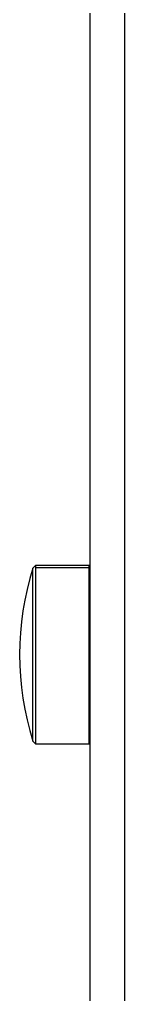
# Model space of a CAD drawing. Header units: inches. Extents: x -131 to 138, y -123 to 133.
# Drawn here: x 97.006 to 97.312, y -52.511 to -49.672 of the extents above; entities that cross this region are included whole.
import ezdxf

# ---------------------------------------------------------------- set-up
doc = ezdxf.new("R2010")
doc.units = ezdxf.units.IN
doc.header["$MEASUREMENT"] = 0

msp = doc.modelspace()

# ---------------------------------------------------------------- linework, layer by layer
at = {"color": 7, "linetype": 'Continuous', "lineweight": 25}
for p, q in [((97.2118, -65.3463), (97.2118, -41.3463)), ((97.3118, -41.4463), (97.3118, -65.2463)), ((97.0525, -51.2619), (97.0451, -51.2693)), ((97.0451, -51.7733), (97.0451, -51.2693)), ((97.2085, -51.2619), (97.0525, -51.2619)), ((97.0525, -51.2619), (97.0525, -51.2675)), ((97.0525, -51.2675), (97.2085, -51.2675)), ((97.0525, -51.2675), (97.0525, -51.7807)), ((97.2118, -51.2653), (97.2085, -51.2619)), ((97.2085, -51.2675), (97.2085, -51.2619)), ((97.2085, -51.7807), (97.2085, -51.2675)), ((97.0451, -51.7733), (97.0525, -51.7807)), ((97.0525, -51.7807), (97.2085, -51.7807)), ((97.2085, -51.7807), (97.2118, -51.7773))]:
    msp.add_line(p, q, dxfattribs=at)
at = {"color": 8, "linetype": 'Continuous', "lineweight": 25}
msp.add_line((97.2085, -51.2675), (97.2118, -51.2707), dxfattribs=at)
at = {"color": 7, "linetype": 'Continuous', "lineweight": 25}
msp.add_arc((97.8373, -51.5213), 0.8313, 162.3525, 197.6475, dxfattribs=at)

doc.saveas('drawing.dxf')
